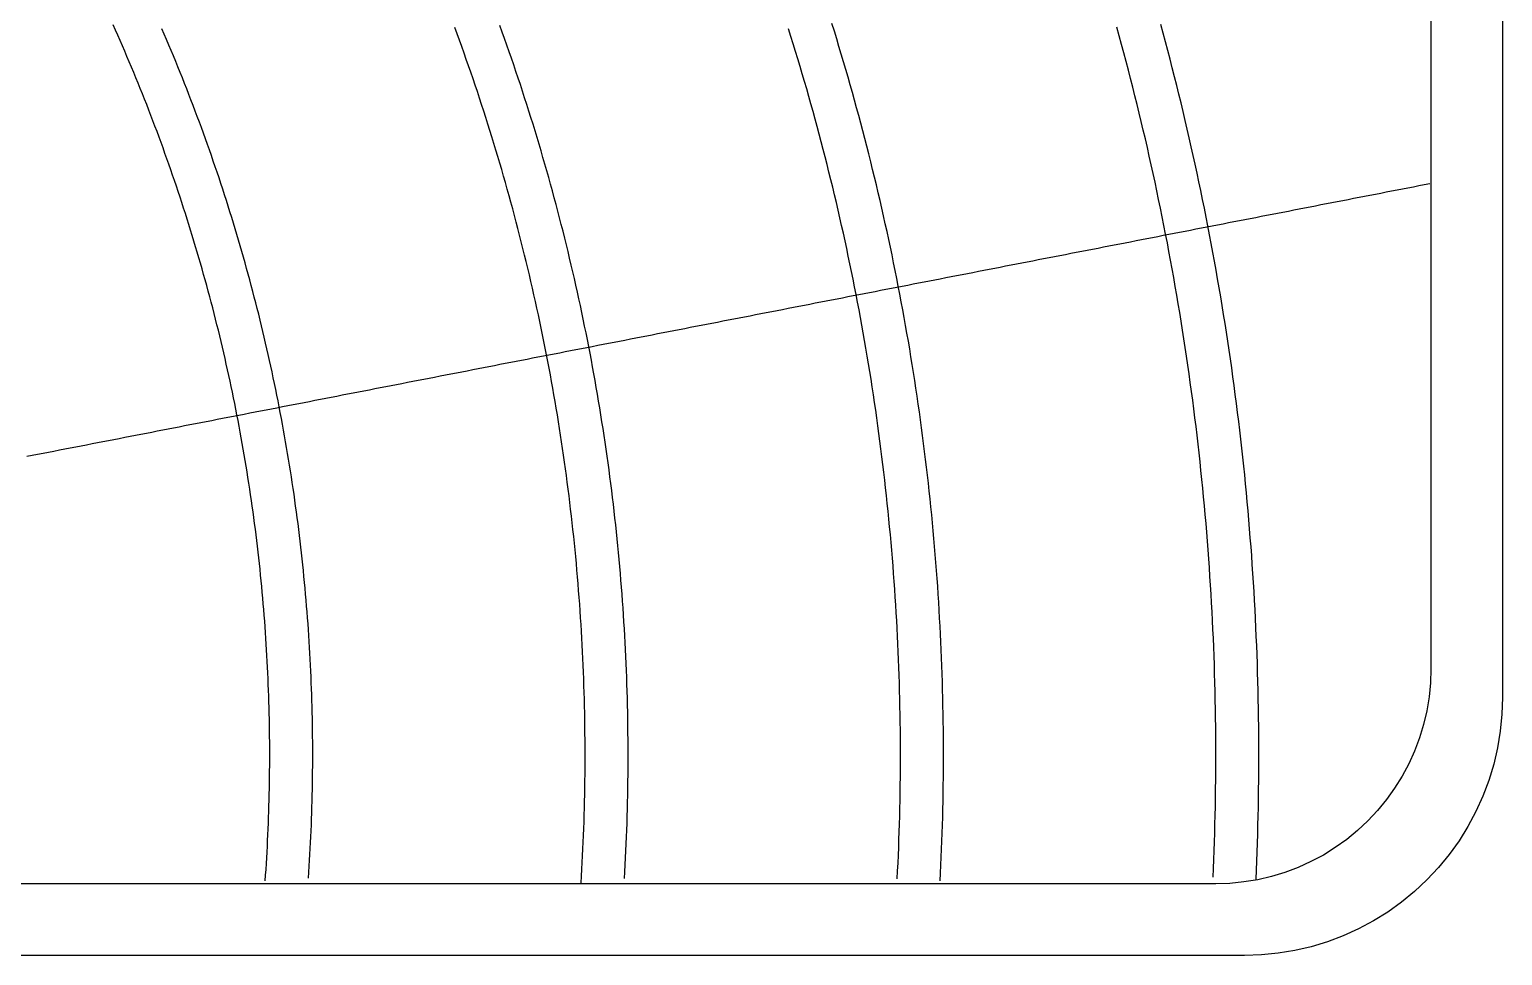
# Model space of a CAD drawing. Header units: millimetres. Extents: x 8 to 772, y 8 to 255.
# Drawn here: x 669.2 to 772, y 8 to 72.6 of the extents above; entities that cross this region are included whole.
import ezdxf

# ---------------------------------------------------------------- set-up
doc = ezdxf.new("R2010")
doc.units = ezdxf.units.MM
doc.layers.add('STUDY_GUIDES', color=7, linetype='Continuous')

msp = doc.modelspace()

# ---------------------------------------------------------------- linework, layer by layer
at = {"layer": 'STUDY_GUIDES'}
for points in [[(772, 214), (772, 26), (771.9615, 24.8227), (771.846, 23.6505), (771.6541, 22.4884), (771.3867, 21.3413), (771.0447, 20.2141), (770.6298, 19.1117), (770.1437, 18.0388), (769.5885, 17), (768.9665, 15.9997), (768.2804, 15.0423), (767.5331, 14.1318), (766.7279, 13.2721), (765.8682, 12.4669), (764.9577, 11.7196), (764.0003, 11.0335), (763, 10.4115), (761.9612, 9.8563), (760.8883, 9.3702), (759.7859, 8.9553), (758.6587, 8.6133), (757.5116, 8.3459), (756.3495, 8.154), (755.1773, 8.0385), (754, 8), (566, 8)], [(767, 212), (767, 28), (766.9679, 27.019), (766.8717, 26.0421), (766.7118, 25.0736), (766.4889, 24.1177), (766.204, 23.1784), (765.8582, 22.2597), (765.4531, 21.3657), (764.9904, 20.5), (764.472, 19.6664), (763.9003, 18.8686), (763.2776, 18.1098), (762.6066, 17.3934), (761.8902, 16.7224), (761.1314, 16.0997), (760.3336, 15.528), (759.5, 15.0096), (758.6343, 14.5469), (757.7403, 14.1418), (756.8216, 13.796), (755.8823, 13.5111), (754.9264, 13.2882), (753.9579, 13.1283), (752.981, 13.0321), (752, 13), (568, 13)], [(732.7733, 13.1974), (732.801, 13.7525), (732.8269, 14.3076), (732.851, 14.8628), (732.8733, 15.4181), (732.8938, 15.9735), (732.9125, 16.5289), (732.9293, 17.0844), (732.9444, 17.64), (732.9577, 18.1956), (732.9691, 18.7512), (732.9788, 19.3069), (732.9866, 19.8626), (732.9927, 20.4183), (732.9969, 20.974), (732.9994, 21.5298), (733, 22.0855), (732.9988, 22.6412), (732.9958, 23.197), (732.991, 23.7527), (732.9844, 24.3084), (732.976, 24.8641), (732.9658, 25.4198), (732.9538, 25.9754), (732.94, 26.531), (732.9243, 27.0865), (732.9069, 27.642), (732.8877, 28.1974), (732.8666, 28.7527), (732.8438, 29.308), (732.8191, 29.8632), (732.7927, 30.4183), (732.7644, 30.9734), (732.7343, 31.5283), (732.7025, 32.0831), (732.6688, 32.6379), (732.6333, 33.1925), (732.596, 33.747), (732.557, 34.3014), (732.5161, 34.8556), (732.4734, 35.4097), (732.4289, 35.9637), (732.3826, 36.5175), (732.3346, 37.0712), (732.2847, 37.6247), (732.233, 38.178), (732.1795, 38.7312), (732.1242, 39.2842), (732.0672, 39.837), (732.0083, 40.3896), (731.9476, 40.942), (731.8852, 41.4943), (731.8209, 42.0463), (731.7549, 42.5981), (731.687, 43.1497), (731.6174, 43.7011), (731.546, 44.2522), (731.4728, 44.8031), (731.3978, 45.3538), (731.321, 45.9042), (731.2424, 46.4544), (731.162, 47.0043), (731.0799, 47.5539), (730.9959, 48.1033), (730.9102, 48.6524), (730.8227, 49.2012), (730.7334, 49.7497), (730.6423, 50.298), (730.5494, 50.8459), (730.4548, 51.3935), (730.3584, 51.9409), (730.2602, 52.4879), (730.1602, 53.0346), (730.0585, 53.5809), (729.9549, 54.1269), (729.8496, 54.6726), (729.7426, 55.218), (729.6337, 55.7629), (729.5231, 56.3076), (729.4107, 56.8518), (729.2966, 57.3957), (729.1806, 57.9393), (729.063, 58.4824), (728.9435, 59.0252), (728.8223, 59.5675), (728.6993, 60.1095), (728.5746, 60.6511), (728.4481, 61.1922), (728.3198, 61.733), (728.1898, 62.2733), (728.0581, 62.8132), (727.9245, 63.3527), (727.7893, 63.8917), (727.6522, 64.4303), (727.5135, 64.9685), (727.373, 65.5062), (727.2307, 66.0434), (727.0867, 66.5802), (726.9409, 67.1165), (726.7934, 67.6523), (726.6442, 68.1876), (726.4932, 68.7225), (726.3405, 69.2568), (726.186, 69.7907), (726.0298, 70.324), (725.8719, 70.8569), (725.7123, 71.3892), (725.5509, 71.921), (725.3878, 72.4523), (725.223, 72.983)], [(685.6876, 13.2034), (685.7155, 13.6054), (685.7422, 14.0075), (685.7675, 14.4097), (685.7915, 14.812), (685.8142, 15.2144), (685.8356, 15.6168), (685.8557, 16.0193), (685.8745, 16.4219), (685.8919, 16.8245), (685.9081, 17.2272), (685.923, 17.6299), (685.9365, 18.0327), (685.9488, 18.4355), (685.9597, 18.8383), (685.9693, 19.2412), (685.9776, 19.6441), (685.9846, 20.0471), (685.9903, 20.45), (685.9947, 20.853), (685.9978, 21.256), (685.9995, 21.659), (686, 22.062), (685.9991, 22.465), (685.997, 22.868), (685.9935, 23.271), (685.9887, 23.6739), (685.9826, 24.0769), (685.9752, 24.4798), (685.9665, 24.8827), (685.9565, 25.2856), (685.9451, 25.6885), (685.9325, 26.0913), (685.9185, 26.494), (685.9033, 26.8967), (685.8867, 27.2994), (685.8688, 27.702), (685.8496, 28.1045), (685.8292, 28.507), (685.8074, 28.9094), (685.7842, 29.3118), (685.7598, 29.714), (685.7341, 30.1162), (685.7071, 30.5183), (685.6787, 30.9203), (685.6491, 31.3222), (685.6181, 31.724), (685.5859, 32.1257), (685.5523, 32.5273), (685.5175, 32.9288), (685.4813, 33.3302), (685.4438, 33.7314), (685.405, 34.1326), (685.3649, 34.5336), (685.3236, 34.9344), (685.2809, 35.3352), (685.2369, 35.7358), (685.1916, 36.1362), (685.145, 36.5365), (685.0971, 36.9366), (685.0479, 37.3366), (684.9974, 37.7365), (684.9456, 38.1361), (684.8925, 38.5356), (684.8381, 38.9349), (684.7825, 39.334), (684.7255, 39.733), (684.6672, 40.1318), (684.6076, 40.5303), (684.5467, 40.9287), (684.4846, 41.3269), (684.4211, 41.7249), (684.3564, 42.1226), (684.2903, 42.5202), (684.223, 42.9175), (684.1544, 43.3146), (684.0844, 43.7115), (684.0132, 44.1082), (683.9407, 44.5046), (683.867, 44.9008), (683.7919, 45.2967), (683.7155, 45.6924), (683.6379, 46.0879), (683.559, 46.4831), (683.4787, 46.878), (683.3972, 47.2727), (683.3145, 47.6671), (683.2304, 48.0612), (683.1451, 48.4551), (683.0585, 48.8487), (682.9706, 49.242), (682.8814, 49.635), (682.7909, 50.0277), (682.6992, 50.4201), (682.6062, 50.8122), (682.5119, 51.204), (682.4164, 51.5956), (682.3196, 51.9868), (682.2215, 52.3776), (682.1221, 52.7682), (682.0215, 53.1584), (681.9196, 53.5483), (681.8164, 53.9379), (681.712, 54.3271), (681.6063, 54.716), (681.4993, 55.1046), (681.3911, 55.4928), (681.2816, 55.8806), (681.1709, 56.2681), (681.0589, 56.6552), (680.9456, 57.042), (680.8311, 57.4284), (680.7153, 57.8144), (680.5983, 58.2), (680.48, 58.5853), (680.3605, 58.9701), (680.2397, 59.3546), (680.1177, 59.7387), (679.9944, 60.1224), (679.8699, 60.5057), (679.7441, 60.8885), (679.6171, 61.271), (679.4889, 61.653), (679.3594, 62.0347), (679.2287, 62.4159), (679.0967, 62.7967), (678.9635, 63.177), (678.829, 63.5569), (678.6934, 63.9364), (678.5564, 64.3154), (678.4183, 64.694), (678.2789, 65.0721), (678.1383, 65.4498), (677.9965, 65.827), (677.8535, 66.2038), (677.7092, 66.5801), (677.5637, 66.9559), (677.417, 67.3312), (677.269, 67.7061), (677.1199, 68.0805), (676.9695, 68.4544), (676.8179, 68.8278), (676.6651, 69.2007), (676.5111, 69.5731), (676.3559, 69.945), (676.1995, 70.3164), (676.0419, 70.6873), (675.883, 71.0577), (675.723, 71.4276), (675.5617, 71.7969), (675.3993, 72.1657), (675.2357, 72.534), (675.0708, 72.9017)], [(688.7086, 13.4023), (688.7359, 13.8142), (688.7619, 14.2261), (688.7864, 14.6381), (688.8097, 15.0502), (688.8316, 15.4624), (688.8522, 15.8746), (688.8714, 16.2869), (688.8893, 16.6993), (688.9059, 17.1117), (688.9211, 17.5242), (688.935, 17.9367), (688.9475, 18.3493), (688.9587, 18.7619), (688.9686, 19.1745), (688.9771, 19.5871), (688.9842, 19.9998), (688.9901, 20.4125), (688.9946, 20.8253), (688.9977, 21.238), (688.9995, 21.6508), (689, 22.0635), (688.9991, 22.4762), (688.9969, 22.889), (688.9933, 23.3017), (688.9884, 23.7144), (688.9822, 24.1272), (688.9746, 24.5398), (688.9657, 24.9525), (688.9554, 25.3651), (688.9438, 25.7777), (688.9309, 26.1902), (688.9166, 26.6027), (688.9009, 27.0152), (688.884, 27.4276), (688.8657, 27.8399), (688.846, 28.2522), (688.825, 28.6644), (688.8027, 29.0766), (688.779, 29.4887), (688.754, 29.9006), (688.7277, 30.3126), (688.7, 30.7244), (688.671, 31.1361), (688.6406, 31.5477), (688.6089, 31.9593), (688.5759, 32.3707), (688.5415, 32.782), (688.5058, 33.1932), (688.4687, 33.6043), (688.4304, 34.0153), (688.3906, 34.4261), (688.3496, 34.8368), (688.3072, 35.2474), (688.2635, 35.6578), (688.2184, 36.0681), (688.172, 36.4782), (688.1243, 36.8882), (688.0753, 37.298), (688.0249, 37.7077), (687.9732, 38.1172), (687.9201, 38.5265), (687.8657, 38.9357), (687.81, 39.3446), (687.753, 39.7534), (687.6946, 40.162), (687.6349, 40.5704), (687.5739, 40.9786), (687.5116, 41.3867), (687.4479, 41.7945), (687.3829, 42.2021), (687.3166, 42.6095), (687.249, 43.0166), (687.18, 43.4236), (687.1097, 43.8303), (687.0381, 44.2368), (686.9652, 44.643), (686.8909, 45.0491), (686.8153, 45.4548), (686.7385, 45.8604), (686.6603, 46.2656), (686.5807, 46.6706), (686.4999, 47.0754), (686.4177, 47.4799), (686.3343, 47.8841), (686.2495, 48.2881), (686.1634, 48.6917), (686.076, 49.0951), (685.9873, 49.4982), (685.8973, 49.901), (685.8059, 50.3036), (685.7133, 50.7058), (685.6193, 51.1077), (685.5241, 51.5093), (685.4275, 51.9106), (685.3297, 52.3116), (685.2305, 52.7122), (685.13, 53.1126), (685.0283, 53.5126), (684.9252, 53.9123), (684.8208, 54.3116), (684.7152, 54.7106), (684.6082, 55.1092), (684.5, 55.5075), (684.3904, 55.9055), (684.2796, 56.3031), (684.1675, 56.7003), (684.054, 57.0972), (683.9393, 57.4937), (683.8233, 57.8898), (683.706, 58.2855), (683.5875, 58.6809), (683.4676, 59.0758), (683.3465, 59.4704), (683.2241, 59.8646), (683.1004, 60.2584), (682.9754, 60.6517), (682.8491, 61.0447), (682.7216, 61.4372), (682.5928, 61.8294), (682.4627, 62.2211), (682.3314, 62.6124), (682.1987, 63.0032), (682.0648, 63.3937), (681.9297, 63.7837), (681.7932, 64.1732), (681.6555, 64.5623), (681.5166, 64.951), (681.3764, 65.3392), (681.2349, 65.7269), (681.0921, 66.1142), (680.9481, 66.501), (680.8029, 66.8874), (680.6564, 67.2732), (680.5086, 67.6586), (680.3596, 68.0435), (680.2093, 68.428), (680.0578, 68.8119), (679.905, 69.1953), (679.751, 69.5783), (679.5958, 69.9607), (679.4393, 70.3427), (679.2816, 70.7241), (679.1226, 71.105), (678.9624, 71.4854), (678.8009, 71.8652), (678.6383, 72.2446), (678.4743, 72.6234)], [(707.7262, 13.0631), (707.7545, 13.5367), (707.7812, 14.0105), (707.8064, 14.4843), (707.8301, 14.9582), (707.8522, 15.4322), (707.8728, 15.9063), (707.8918, 16.3804), (707.9093, 16.8546), (707.9253, 17.3288), (707.9397, 17.8031), (707.9525, 18.2774), (707.9639, 18.7518), (707.9736, 19.2262), (707.9819, 19.7006), (707.9886, 20.175), (707.9938, 20.6495), (707.9974, 21.124), (707.9994, 21.5985), (708, 22.073), (707.999, 22.5475), (707.9964, 23.022), (707.9923, 23.4965), (707.9867, 23.9709), (707.9795, 24.4454), (707.9708, 24.9198), (707.9605, 25.3942), (707.9487, 25.8685), (707.9354, 26.3429), (707.9205, 26.8171), (707.9041, 27.2913), (707.8861, 27.7655), (707.8666, 28.2396), (707.8456, 28.7136), (707.823, 29.1876), (707.7988, 29.6615), (707.7732, 30.1353), (707.746, 30.609), (707.7172, 31.0826), (707.6869, 31.5562), (707.6551, 32.0296), (707.6217, 32.5029), (707.5868, 32.9761), (707.5504, 33.4492), (707.5124, 33.9222), (707.4729, 34.3951), (707.4318, 34.8678), (707.3893, 35.3404), (707.3451, 35.8128), (707.2995, 36.2851), (707.2523, 36.7573), (707.2035, 37.2292), (707.1533, 37.7011), (707.1015, 38.1727), (707.0482, 38.6442), (706.9933, 39.1156), (706.9369, 39.5867), (706.879, 40.0576), (706.8195, 40.5284), (706.7586, 40.999), (706.696, 41.4693), (706.632, 41.9395), (706.5664, 42.4094), (706.4993, 42.8792), (706.4307, 43.3487), (706.3606, 43.818), (706.2889, 44.287), (706.2157, 44.7558), (706.141, 45.2244), (706.0648, 45.6928), (705.987, 46.1608), (705.9077, 46.6287), (705.8269, 47.0962), (705.7446, 47.5635), (705.6607, 48.0306), (705.5754, 48.4973), (705.4885, 48.9638), (705.4001, 49.43), (705.3102, 49.8959), (705.2188, 50.3615), (705.1259, 50.8268), (705.0314, 51.2918), (704.9355, 51.7565), (704.838, 52.2209), (704.739, 52.685), (704.6386, 53.1487), (704.5366, 53.6121), (704.4331, 54.0752), (704.3281, 54.5379), (704.2216, 55.0003), (704.1136, 55.4624), (704.0041, 55.9241), (703.8931, 56.3854), (703.7806, 56.8464), (703.6666, 57.307), (703.5511, 57.7672), (703.4341, 58.2271), (703.3156, 58.6865), (703.1956, 59.1456), (703.0742, 59.6043), (702.9512, 60.0626), (702.8267, 60.5205), (702.7008, 60.978), (702.5734, 61.435), (702.4445, 61.8917), (702.3141, 62.3479), (702.1822, 62.8037), (702.0489, 63.2591), (701.914, 63.714), (701.7777, 64.1685), (701.6399, 64.6226), (701.5007, 65.0762), (701.3599, 65.5294), (701.2177, 65.982), (701.0741, 66.4343), (700.9289, 66.886), (700.7823, 67.3373), (700.6342, 67.7881), (700.4847, 68.2384), (700.3337, 68.6883), (700.1812, 69.1376), (700.0273, 69.5864), (699.8719, 70.0348), (699.7151, 70.4826), (699.5568, 70.9299), (699.397, 71.3767), (699.2358, 71.823), (699.0732, 72.2687), (698.9091, 72.714)], [(710.7495, 13.3628), (710.7767, 13.8463), (710.8025, 14.3299), (710.8266, 14.8135), (710.8492, 15.2973), (710.8702, 15.7811), (710.8896, 16.2649), (710.9074, 16.7488), (710.9237, 17.2328), (710.9384, 17.7168), (710.9516, 18.2009), (710.9631, 18.685), (710.9731, 19.1692), (710.9815, 19.6533), (710.9884, 20.1375), (710.9936, 20.6218), (710.9973, 21.106), (710.9994, 21.5903), (711, 22.0745), (710.999, 22.5587), (710.9963, 23.043), (710.9922, 23.5272), (710.9864, 24.0114), (710.9791, 24.4956), (710.9702, 24.9798), (710.9597, 25.4639), (710.9477, 25.948), (710.9341, 26.4321), (710.9189, 26.9161), (710.9021, 27.4001), (710.8838, 27.884), (710.8639, 28.3678), (710.8424, 28.8516), (710.8193, 29.3353), (710.7947, 29.8189), (710.7685, 30.3024), (710.7407, 30.7859), (710.7114, 31.2693), (710.6805, 31.7525), (710.648, 32.2357), (710.614, 32.7187), (710.5783, 33.2017), (710.5411, 33.6845), (710.5024, 34.1672), (710.4621, 34.6498), (710.4202, 35.1322), (710.3767, 35.6145), (710.3317, 36.0966), (710.2851, 36.5786), (710.2369, 37.0605), (710.1872, 37.5422), (710.1359, 38.0237), (710.083, 38.5051), (710.0286, 38.9862), (709.9726, 39.4672), (709.9151, 39.9481), (709.856, 40.4287), (709.7953, 40.9091), (709.733, 41.3894), (709.6693, 41.8694), (709.6039, 42.3492), (709.537, 42.8288), (709.4685, 43.3082), (709.3985, 43.7874), (709.3269, 44.2663), (709.2537, 44.745), (709.179, 45.2234), (709.1028, 45.7016), (709.025, 46.1796), (708.9456, 46.6573), (708.8647, 47.1347), (708.7823, 47.6119), (708.6982, 48.0888), (708.6127, 48.5655), (708.5256, 49.0418), (708.4369, 49.5179), (708.3467, 49.9936), (708.2549, 50.4691), (708.1616, 50.9443), (708.0668, 51.4192), (707.9704, 51.8937), (707.8725, 52.368), (707.773, 52.8419), (707.672, 53.3155), (707.5695, 53.7888), (707.4654, 54.2617), (707.3598, 54.7343), (707.2526, 55.2065), (707.1439, 55.6784), (707.0337, 56.15), (706.922, 56.6211), (706.8087, 57.092), (706.6939, 57.5624), (706.5775, 58.0325), (706.4597, 58.5022), (706.3403, 58.9715), (706.2193, 59.4404), (706.0969, 59.9089), (705.9729, 60.377), (705.8475, 60.8447), (705.7204, 61.312), (705.5919, 61.7789), (705.4619, 62.2453), (705.3303, 62.7114), (705.1973, 63.177), (705.0627, 63.6422), (704.9266, 64.1069), (704.789, 64.5712), (704.6499, 65.035), (704.5093, 65.4984), (704.3671, 65.9613), (704.2235, 66.4238), (704.0784, 66.8858), (703.9318, 67.3473), (703.7836, 67.8083), (703.634, 68.2689), (703.4829, 68.729), (703.3303, 69.1885), (703.1762, 69.6476), (703.0206, 70.1062), (702.8635, 70.5642), (702.7049, 71.0218), (702.5448, 71.4788), (702.3833, 71.9353), (702.2202, 72.3913), (702.0557, 72.8468)], [(729.7773, 13.3518), (729.8045, 13.8971), (729.8299, 14.4426), (729.8536, 14.988), (729.8755, 15.5336), (729.8956, 16.0792), (729.914, 16.6249), (729.9306, 17.1707), (729.9454, 17.7165), (729.9584, 18.2623), (729.9697, 18.8082), (729.9792, 19.3541), (729.9869, 19.9001), (729.9928, 20.446), (729.997, 20.992), (729.9994, 21.538), (730, 22.084), (729.9988, 22.63), (729.9959, 23.176), (729.9912, 23.722), (729.9847, 24.2679), (729.9764, 24.8139), (729.9664, 25.3598), (729.9546, 25.9056), (729.941, 26.4515), (729.9257, 26.9973), (729.9085, 27.543), (729.8896, 28.0887), (729.869, 28.6343), (729.8465, 29.1798), (729.8223, 29.7253), (729.7963, 30.2707), (729.7685, 30.8159), (729.739, 31.3611), (729.7077, 31.9063), (729.6746, 32.4512), (729.6397, 32.9961), (729.6031, 33.5409), (729.5647, 34.0856), (729.5246, 34.6301), (729.4826, 35.1745), (729.4389, 35.7187), (729.3935, 36.2628), (729.3462, 36.8068), (729.2972, 37.3506), (729.2464, 37.8942), (729.1939, 38.4377), (729.1396, 38.981), (729.0835, 39.5241), (729.0257, 40.067), (728.9661, 40.6097), (728.9047, 41.1523), (728.8416, 41.6946), (728.7767, 42.2367), (728.7101, 42.7787), (728.6417, 43.3204), (728.5715, 43.8618), (728.4996, 44.4031), (728.4259, 44.9441), (728.3504, 45.4848), (728.2732, 46.0253), (728.1943, 46.5656), (728.1135, 47.1056), (728.0311, 47.6453), (727.9468, 48.1848), (727.8609, 48.724), (727.7731, 49.2629), (727.6837, 49.8015), (727.5924, 50.3398), (727.4995, 50.8779), (727.4047, 51.4156), (727.3083, 51.953), (727.21, 52.4901), (727.1101, 53.0269), (727.0084, 53.5633), (726.9049, 54.0994), (726.7997, 54.6352), (726.6928, 55.1706), (726.5841, 55.7057), (726.4737, 56.2404), (726.3615, 56.7748), (726.2477, 57.3088), (726.132, 57.8424), (726.0147, 58.3756), (725.8956, 58.9085), (725.7748, 59.4409), (725.6522, 59.973), (725.528, 60.5047), (725.4019, 61.0359), (725.2742, 61.5668), (725.1448, 62.0972), (725.0136, 62.6272), (724.8807, 63.1568), (724.7461, 63.6859), (724.6097, 64.2146), (724.4717, 64.7429), (724.3319, 65.2707), (724.1904, 65.7981), (724.0472, 66.3249), (723.9023, 66.8514), (723.7557, 67.3773), (723.6074, 67.9028), (723.4573, 68.4277), (723.3056, 68.9522), (723.1521, 69.4762), (722.997, 69.9997), (722.8401, 70.5227), (722.6816, 71.0452), (722.5213, 71.5671), (722.3594, 72.0886), (722.1958, 72.6095)], [(751.8077, 13.4529), (751.8344, 14.0698), (751.8592, 14.6868), (751.882, 15.3039), (751.9027, 15.921), (751.9215, 16.5383), (751.9382, 17.1555), (751.953, 17.7728), (751.9657, 18.3902), (751.9764, 19.0076), (751.9852, 19.6251), (751.9919, 20.2425), (751.9966, 20.86), (751.9993, 21.4775), (752, 22.095), (751.9987, 22.7125), (751.9953, 23.33), (751.99, 23.9475), (751.9827, 24.5649), (751.9733, 25.1824), (751.962, 25.7997), (751.9486, 26.4171), (751.9333, 27.0344), (751.9159, 27.6517), (751.8966, 28.2689), (751.8752, 28.886), (751.8518, 29.503), (751.8264, 30.12), (751.799, 30.7369), (751.7696, 31.3537), (751.7382, 31.9704), (751.7048, 32.587), (751.6694, 33.2035), (751.632, 33.8199), (751.5926, 34.4361), (751.5512, 35.0522), (751.5077, 35.6682), (751.4623, 36.284), (751.4149, 36.8997), (751.3655, 37.5152), (751.314, 38.1306), (751.2606, 38.7457), (751.2052, 39.3608), (751.1478, 39.9756), (751.0883, 40.5902), (751.0269, 41.2046), (750.9635, 41.8189), (750.8981, 42.4329), (750.8307, 43.0467), (750.7613, 43.6603), (750.6899, 44.2737), (750.6165, 44.8868), (750.5412, 45.4997), (750.4638, 46.1123), (750.3844, 46.7247), (750.3031, 47.3368), (750.2197, 47.9487), (750.1344, 48.5602), (750.0471, 49.1715), (749.9578, 49.7825), (749.8665, 50.3932), (749.7732, 51.0037), (749.678, 51.6138), (749.5807, 52.2236), (749.4815, 52.833), (749.3803, 53.4422), (749.2772, 54.051), (749.172, 54.6595), (749.0649, 55.2676), (748.9558, 55.8754), (748.8447, 56.4828), (748.7316, 57.0899), (748.6166, 57.6966), (748.4996, 58.3029), (748.3806, 58.9088), (748.2597, 59.5144), (748.1368, 60.1195), (748.0119, 60.7243), (747.8851, 61.3286), (747.7563, 61.9325), (747.6255, 62.536), (747.4928, 63.1391), (747.3581, 63.7417), (747.2215, 64.3439), (747.0829, 64.9456), (746.9423, 65.5469), (746.7998, 66.1478), (746.6554, 66.7481), (746.509, 67.348), (746.3606, 67.9474), (746.2103, 68.5464), (746.0581, 69.1448), (745.9039, 69.7427), (745.7477, 70.3402), (745.5897, 70.9371), (745.4296, 71.5335), (745.2677, 72.1294), (745.1038, 72.7248)], [(754.8046, 13.3179), (754.8318, 13.9446), (754.857, 14.5713), (754.8801, 15.1982), (754.9012, 15.8251), (754.9202, 16.452), (754.9373, 17.079), (754.9522, 17.7061), (754.9652, 18.3332), (754.9761, 18.9604), (754.9849, 19.5876), (754.9917, 20.2148), (754.9965, 20.842), (754.9993, 21.4693), (755, 22.0965), (754.9986, 22.7237), (754.9953, 23.351), (754.9899, 23.9782), (754.9824, 24.6054), (754.9729, 25.2326), (754.9614, 25.8597), (754.9478, 26.4868), (754.9322, 27.1139), (754.9146, 27.7409), (754.8949, 28.3678), (754.8732, 28.9947), (754.8495, 29.6215), (754.8237, 30.2482), (754.7958, 30.8749), (754.766, 31.5014), (754.7341, 32.1278), (754.7001, 32.7542), (754.6642, 33.3804), (754.6262, 34.0065), (754.5861, 34.6325), (754.5441, 35.2583), (754.5, 35.884), (754.4538, 36.5095), (754.4056, 37.1349), (754.3554, 37.7602), (754.3032, 38.3853), (754.2489, 39.0102), (754.1926, 39.6349), (754.1343, 40.2594), (754.074, 40.8837), (754.0116, 41.5079), (753.9472, 42.1318), (753.8807, 42.7555), (753.8122, 43.379), (753.7417, 44.0023), (753.6692, 44.6254), (753.5947, 45.2482), (753.5181, 45.8707), (753.4395, 46.493), (753.3589, 47.1151), (753.2763, 47.7369), (753.1916, 48.3584), (753.1049, 48.9796), (753.0163, 49.6005), (752.9255, 50.2212), (752.8328, 50.8416), (752.7381, 51.4616), (752.6413, 52.0814), (752.5425, 52.7008), (752.4418, 53.3199), (752.339, 53.9386), (752.2342, 54.5571), (752.1273, 55.1752), (752.0185, 55.7929), (751.9077, 56.4103), (751.7949, 57.0273), (751.68, 57.644), (751.5632, 58.2602), (751.4443, 58.8761), (751.3235, 59.4916), (751.2006, 60.1067), (751.0758, 60.7214), (750.9489, 61.3357), (750.8201, 61.9496), (750.6893, 62.563), (750.5564, 63.1761), (750.4216, 63.7886), (750.2848, 64.4008), (750.146, 65.0125), (750.0052, 65.6237), (749.8625, 66.2345), (749.7177, 66.8448), (749.571, 67.4547), (749.4223, 68.0641), (749.2716, 68.6729), (749.1189, 69.2813), (748.9642, 69.8892), (748.8076, 70.4966), (748.649, 71.1034), (748.4884, 71.7098), (748.3259, 72.3156), (748.1614, 72.9209)], [(669.0535, 42.8091), (669.4328, 42.8828), (669.8121, 42.9566), (670.1914, 43.0303), (670.5708, 43.104), (670.9501, 43.1778), (671.3294, 43.2515), (671.7088, 43.3252), (672.0881, 43.399), (672.4674, 43.4727), (672.8467, 43.5464), (673.2261, 43.6202), (673.6054, 43.6939), (673.9847, 43.7676), (674.3641, 43.8414), (674.7434, 43.9151), (675.1227, 43.9888), (675.502, 44.0626), (675.8814, 44.1363), (676.2607, 44.21), (676.64, 44.2838), (677.0194, 44.3575), (677.3987, 44.4312), (677.778, 44.505), (678.1573, 44.5787), (678.5367, 44.6524), (678.916, 44.7262), (679.2953, 44.7999), (679.6747, 44.8736), (680.054, 44.9474), (680.4333, 45.0211), (680.8126, 45.0948), (681.192, 45.1686), (681.5713, 45.2423), (681.9506, 45.316), (682.33, 45.3898), (682.7093, 45.4635), (683.0886, 45.5372), (683.468, 45.611), (683.8473, 45.6847), (684.2266, 45.7584), (684.6059, 45.8322), (684.9853, 45.9059), (685.3646, 45.9796), (685.7439, 46.0534), (686.1233, 46.1271), (686.5026, 46.2009), (686.8819, 46.2746), (687.2612, 46.3483), (687.6406, 46.4221), (688.0199, 46.4958), (688.3992, 46.5695), (688.7786, 46.6433), (689.1579, 46.717), (689.5372, 46.7907), (689.9165, 46.8645), (690.2959, 46.9382), (690.6752, 47.0119), (691.0545, 47.0857), (691.4339, 47.1594), (691.8132, 47.2331), (692.1925, 47.3069), (692.5718, 47.3806), (692.9512, 47.4543), (693.3305, 47.5281), (693.7098, 47.6018), (694.0892, 47.6755), (694.4685, 47.7493), (694.8478, 47.823), (695.2271, 47.8967), (695.6065, 47.9705), (695.9858, 48.0442), (696.3651, 48.1179), (696.7445, 48.1917), (697.1238, 48.2654), (697.5031, 48.3391), (697.8824, 48.4129), (698.2618, 48.4866), (698.6411, 48.5603), (699.0204, 48.6341), (699.3998, 48.7078), (699.7791, 48.7815), (700.1584, 48.8553), (700.5377, 48.929), (700.9171, 49.0027), (701.2964, 49.0765), (701.6757, 49.1502), (702.0551, 49.2239), (702.4344, 49.2977), (702.8137, 49.3714), (703.193, 49.4451), (703.5724, 49.5189), (703.9517, 49.5926), (704.331, 49.6664), (704.7104, 49.7401), (705.0897, 49.8138), (705.469, 49.8876), (705.8483, 49.9613), (706.2277, 50.035), (706.607, 50.1088), (706.9863, 50.1825), (707.3657, 50.2562), (707.745, 50.33), (708.1243, 50.4037), (708.5037, 50.4774), (708.883, 50.5512), (709.2623, 50.6249), (709.6416, 50.6986), (710.021, 50.7724), (710.4003, 50.8461), (710.7796, 50.9198), (711.159, 50.9936), (711.5383, 51.0673), (711.9176, 51.141), (712.2969, 51.2148), (712.6763, 51.2885), (713.0556, 51.3622), (713.4349, 51.436), (713.8143, 51.5097), (714.1936, 51.5834), (714.5729, 51.6572), (714.9522, 51.7309), (715.3316, 51.8046), (715.7109, 51.8784), (716.0902, 51.9521), (716.4696, 52.0258), (716.8489, 52.0996), (717.2282, 52.1733), (717.6075, 52.247), (717.9869, 52.3208), (718.3662, 52.3945), (718.7455, 52.4682), (719.1249, 52.542), (719.5042, 52.6157), (719.8835, 52.6894), (720.2628, 52.7632), (720.6422, 52.8369), (721.0215, 52.9106), (721.4008, 52.9844), (721.7802, 53.0581), (722.1595, 53.1319), (722.5388, 53.2056), (722.9181, 53.2793), (723.2975, 53.3531), (723.6768, 53.4268), (724.0561, 53.5005), (724.4355, 53.5743), (724.8148, 53.648), (725.1941, 53.7217), (725.5734, 53.7955), (725.9528, 53.8692), (726.3321, 53.9429), (726.7114, 54.0167), (727.0908, 54.0904), (727.4701, 54.1641), (727.8494, 54.2379), (728.2287, 54.3116), (728.6081, 54.3853), (728.9874, 54.4591), (729.3667, 54.5328), (729.7461, 54.6065), (730.1254, 54.6803), (730.5047, 54.754), (730.884, 54.8277), (731.2634, 54.9015), (731.6427, 54.9752), (732.022, 55.0489), (732.4014, 55.1227), (732.7807, 55.1964), (733.16, 55.2701), (733.5394, 55.3439), (733.9187, 55.4176), (734.298, 55.4913), (734.6773, 55.5651), (735.0567, 55.6388), (735.436, 55.7125), (735.8153, 55.7863), (736.1947, 55.86), (736.574, 55.9337), (736.9533, 56.0075), (737.3326, 56.0812), (737.712, 56.1549), (738.0913, 56.2287), (738.4706, 56.3024), (738.85, 56.3761), (739.2293, 56.4499), (739.6086, 56.5236), (739.9879, 56.5974), (740.3673, 56.6711), (740.7466, 56.7448), (741.1259, 56.8186), (741.5053, 56.8923), (741.8846, 56.966), (742.2639, 57.0398), (742.6432, 57.1135), (743.0226, 57.1872), (743.4019, 57.261), (743.7812, 57.3347), (744.1606, 57.4084), (744.5399, 57.4822), (744.9192, 57.5559), (745.2985, 57.6296), (745.6779, 57.7034), (746.0572, 57.7771), (746.4365, 57.8508), (746.8159, 57.9246), (747.1952, 57.9983), (747.5745, 58.072), (747.9538, 58.1458), (748.3332, 58.2195), (748.7125, 58.2932), (749.0918, 58.367), (749.4712, 58.4407), (749.8505, 58.5144), (750.2298, 58.5882), (750.6091, 58.6619), (750.9885, 58.7356), (751.3678, 58.8094), (751.7471, 58.8831), (752.1265, 58.9568), (752.5058, 59.0306), (752.8851, 59.1043), (753.2644, 59.178), (753.6438, 59.2518), (754.0231, 59.3255), (754.4024, 59.3992), (754.7818, 59.473), (755.1611, 59.5467), (755.5404, 59.6204), (755.9197, 59.6942), (756.2991, 59.7679), (756.6784, 59.8416), (757.0577, 59.9154), (757.4371, 59.9891), (757.8164, 60.0629), (758.1957, 60.1366), (758.5751, 60.2103), (758.9544, 60.2841), (759.3337, 60.3578), (759.713, 60.4315), (760.0924, 60.5053), (760.4717, 60.579), (760.851, 60.6527), (761.2304, 60.7265), (761.6097, 60.8002), (761.989, 60.8739), (762.3683, 60.9477), (762.7477, 61.0214), (763.127, 61.0951), (763.5063, 61.1689), (763.8857, 61.2426), (764.265, 61.3163), (764.6443, 61.3901), (765.0236, 61.4638), (765.403, 61.5375), (765.7823, 61.6113), (766.1616, 61.685), (766.541, 61.7587), (766.9203, 61.8325)]]:
    msp.add_lwpolyline(points, dxfattribs=at)

doc.saveas('drawing.dxf')
